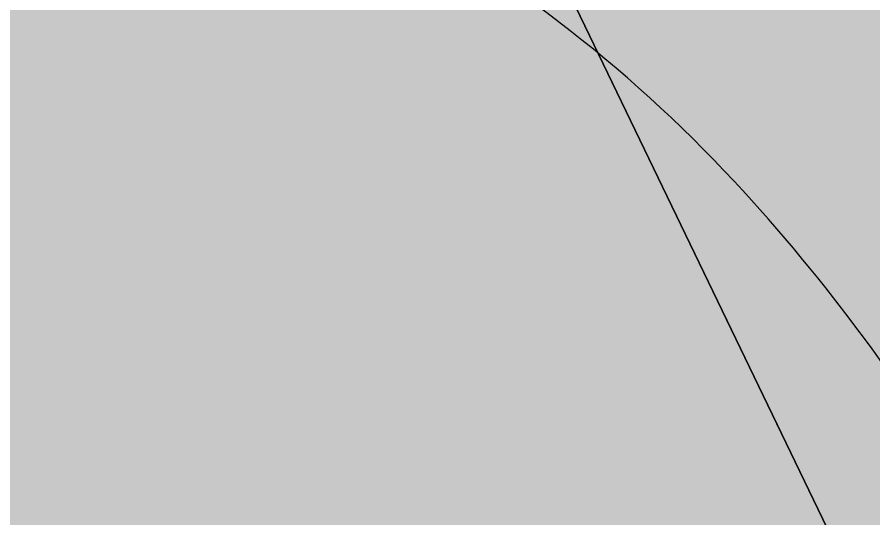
# Model space of a CAD drawing. Header units: metres. Extents: x 15.2 to 39, y -2.1 to 25.8.
# Drawn here: x 25.5329 to 25.657, y 25.1694 to 25.2421 of the extents above; entities that cross this region are included whole.
import ezdxf

# ---------------------------------------------------------------- set-up
doc = ezdxf.new("R2010")
doc.units = ezdxf.units.M
doc.layers.add('1095_ARQ_BASE_dwg', color=7, linetype='Continuous', lineweight=5, true_color=0x767676)
for name, color, linetype, lineweight in [('A-ANNO-DIMS', 7, 'Continuous', 5), ('A-ANNO-DIMS-20', 7, 'Continuous', 5), ('LAYOUT-WC_COZINHA', 7, 'Continuous', 5), ('P-SANR-FIXT', 7, 'Continuous', 5)]:
    doc.layers.add(name, color=color, linetype=linetype, lineweight=lineweight)
doc.styles.add('Century Gothic_1', font='GOTHIC.TTF', dxfattribs={"height": 0.02})
doc.dimstyles.new('Setores_1_mm', dxfattribs={"dimscale": 0.3048, "dimtxt": 0.02088336539435051, "dimasz": 0.2083333333333333, "dimexe": 0.1574803149606299, "dimexo": 0.09842519685039368, "dimgap": 0.1148293963254593, "dimtad": 1, "dimrnd": 0.01, "dimzin": 0, "dimdsep": 46, "dimtxsty": 'Century Gothic_1', "dimblk1": 'OBLIQUE', "dimblk2": 'OBLIQUE', "dimsah": 1, "dimcen": 0.09, "dimazin": 0, "dimtfac": 1, "dimtdec": 4, "dimtix": 1, "dimtmove": 0, "dimatfit": 3, "dimfxl": 1, "dimtvp": 1, "dimtolj": 1, "dimtzin": 0, "dimarcsym": 2})

# ---------------------------------------------------------------- blocks, each defined once
blk = doc.blocks.new('1095_ARQ_BASE_dwg_A$C331B23C5-3610872-TÉRREO')
at = {"layer": 'LAYOUT-WC_COZINHA', "color": 254, "true_color": 0xcecece}
for centre, radius, start, end in [((0.386330752150343, 0.4000000488329079), 0.2626575249916183, 184.1595034050475, 197.1061048015497), ((0.3287923454925021, 0.3822922131973883), 0.2024558997343802, 197.10610497576, 216.6120041183611)]:
    blk.add_arc(centre, radius, start, end, dxfattribs=at)
blk = doc.blocks.new('1095_ARQ_BASE_dwg-3608001-TÉRREO')
at = {"rotation": 205.7481327013863}
blk.add_blockref('1095_ARQ_BASE_dwg_A$C331B23C5-3610872-TÉRREO', (25.61855519253953, 25.56777039033211), dxfattribs=at)
blk = doc.blocks.new('USO_ESG_Cuba lavatório retângular - Uso geral-3263039-TÉRREO')
at = {"layer": 'P-SANR-FIXT', "true_color": 0xf3f3f3, "transparency": 33554560}
h = blk.add_hatch(color=7, dxfattribs=at)
h.paths.add_polyline_path([(0.1963853755968227, -0.370737500576942), (0.1999953707649363, -0.3566406697431758), (0.1998033111328065, -0.08144020519431512), (0.1963853755968238, -0.06868429611703589), (0.1865226853824588, -0.05882160590267189), (0.1724258545486935, -0.05521161073456163), (0.01904999999998376, -0.05521161073456272), (0.01904999999998267, -0.1449999999999638), (0.1869294648992942, -0.144999999999967), (0.1869294648992931, -0.3576249999998894), (-0.1834779014831172, -0.3578007022312344), (-0.1835619370551623, -0.3576249999998884), (-0.1858498807490451, -0.3576249999998884), (-0.1858498807490462, -0.144999999999967), (-0.01905000000001408, -0.144999999999966), (-0.01905000000001408, -0.05521161073456488), (-0.1738239224172076, -0.05540367036669142), (-0.1865798314944868, -0.05882160590267298), (-0.1964425217088508, -0.06868429611703805), (-0.2000525168769622, -0.0827811269508011), (-0.1998604572448335, -0.3579815914996596), (-0.1964425217088508, -0.370737500576942), (-0.1865798314944868, -0.380600190791305), (-0.1724830006607216, -0.3842101859594163), (0.1737667763051806, -0.3840181263272887), (0.1865226853824609, -0.380600190791306), (0.1951212276359891, -0.3720016485377768)])
h.paths.add_polyline_path([(0.1806165109818298, -0.364831326176312), (0.1772969156286284, -0.3665201362274714), (0.1757456890851933, -0.366848886665802), (0.1769688800088871, -0.3663422243958365)])
blk.add_hatch(color=7, dxfattribs=at).paths.add_polyline_path([(0.1869294648992931, -0.3576249999998894), (0.1869294648992942, -0.144999999999967), (0.01904999999998267, -0.1449999999999638), (0.01904999999998267, -0.2049999987482651), (0.02242101283452179, -0.2052262558248653), (0.02403129617334552, -0.2058282561399697), (0.02586068166832109, -0.2074668192648542), (0.02649373669953606, -0.2092500088250737), (0.02627367079697984, -0.2110265415486536), (0.02490511520319165, -0.2125279247567861), (0.02388009809943011, -0.2134334923624432), (0.02367357410573758, -0.2158568159527921), (0.02248571543988635, -0.215856815952791), (0.02218794627855003, -0.223474144737998), (0.02464244904623476, -0.2253575509537149), (0.03037400338973218, -0.2330418012424504), (0.0336622114086266, -0.2409802376375751), (0.03484968565128025, -0.2499999999999648), (0.0336622114086266, -0.2590197623623567), (0.03018071308790824, -0.2674248428256131), (0.02464244904623584, -0.2746424490462158), (0.01742484282563309, -0.2801807130878904), (0.009019762362375604, -0.2836622114086077), (-1.624300693947589e-14, -0.2848496856512635), (-0.009019762362407008, -0.2836622114086077), (-0.01743658794515935, -0.2801717007407257), (-0.02464244904626508, -0.2746424490462158), (-0.03042678786841014, -0.2668307657532445), (-0.03366221140865693, -0.2590197623623567), (-0.03484968565131165, -0.2499999999999659), (-0.03366221140865801, -0.2409802376375741), (-0.03018071308793965, -0.2325751571743188), (-0.02452255995509942, -0.2252655568184981), (-0.02218794627857927, -0.223474144737998), (-0.02271132290726133, -0.2158568159527899), (-0.02388009809946259, -0.2156637347265473), (-0.02388009809946151, -0.2132404111361984), (-0.0256709437859826, -0.2118129783842763), (-0.02645310937575167, -0.2107958181376817), (-0.02650502393950156, -0.2088205461131461), (-0.0252590508419765, -0.2068559104311775), (-0.02368780550246708, -0.2055707384698628), (-0.02086042082182181, -0.2049999987482716), (-0.01905000000001408, -0.2049999987482716), (-0.01905000000001408, -0.144999999999966), (-0.1858498807490462, -0.144999999999967), (-0.1858498807490451, -0.3576249999998884), (-0.1835619370551623, -0.3576249999998884), (-0.1835418990687528, -0.3576249999998884), (0.1858721034752669, -0.3576249999998873)])
at = {"layer": 'P-SANR-FIXT'}
blk.add_line((0.1869294648993059, -0.145), (-0.185849880749034, -0.145), dxfattribs=at)
at = {"layer": 'P-SANR-FIXT', "color": 8, "true_color": 0x797979}
for p, q in [((-0.1399719951104027, -0.145), (-0.05038870656643455, -0.145)), ((-0.05038870656643455, -0.145), (0.1869294648993054, -0.145))]:
    blk.add_line(p, q, dxfattribs=at)
blk = doc.blocks.new('DIMBLOCK3-TÉRREO')
at = {"layer": 'A-ANNO-DIMS-20'}
for p, q in [((25.17177720859882, 24.85268363058019), (25.81719486336614, 25.16397022330128)), ((25.17177720859882, 24.85268363058019), (25.12854301351228, 24.83183166723813)), ((25.37205389705229, 24.43743249677368), (25.17177720859882, 24.85268363058019)), ((25.37205389705228, 24.43743249677368), (25.90295090235999, 24.69348548610141)), ((25.37205389705228, 24.43743249677368), (25.32881970196574, 24.41658053343161))]:
    blk.add_line(p, q, dxfattribs=at)
at = {"layer": 'A-ANNO-DIMS-20', "lineweight": 25}
for p, q in [((25.17177720859882, 24.85268363058019), (25.1293868850549, 24.86748854428618)), ((25.17177720859882, 24.85268363058019), (25.21416753214274, 24.8378787168742)), ((25.37205389705229, 24.43743249677368), (25.32966357350836, 24.45223741047966)), ((25.37205389705229, 24.43743249677368), (25.41444422059621, 24.42262758306769))]:
    blk.add_line(p, q, dxfattribs=at)
at = {"layer": 'A-ANNO-DIMS-20', "color": 0, "insert": (25.30737828424081, 24.71110875795705), "char_height": 0.02, "width": 0.1058090513313759, "attachment_point": 1, "rotation": 295.74813270138395, "line_spacing_factor": 0.9845015114479526, "style": 'Century Gothic_1'}
blk.add_mtext('0,46 m', dxfattribs=at)
blk = doc.blocks.new('_Oblique')
at = {"color": 0, "linetype": 'ByBlock', "lineweight": -2}
blk.add_line((-0.5, -0.5), (0.5, 0.5), dxfattribs=at)
blk = doc.blocks.new('DIMBLOCK9-TÉRREO')
at = {"layer": 'A-ANNO-DIMS-20'}
for p, q in [((24.9762900311638, 25.25800425327158), (25.01952422625035, 25.27885621661364)), ((24.9762900311638, 25.25800425327158), (24.96286826298191, 25.25153090000215)), ((25.17177720859882, 24.85268363058019), (24.9762900311638, 25.25800425327159)), ((25.17177720859882, 24.85268363058019), (25.81719486336614, 25.16397022330128)), ((25.17177720859882, 24.85268363058019), (25.12854301351227, 24.83183166723813))]:
    blk.add_line(p, q, dxfattribs=at)
at = {"layer": 'A-ANNO-DIMS-20', "lineweight": 25}
for p, q in [((24.9762900311638, 25.25800425327159), (24.93389970761988, 25.27280916697757)), ((24.9762900311638, 25.25800425327159), (25.01868035470772, 25.2431993395656)), ((25.17177720859882, 24.85268363058019), (25.1293868850549, 24.86748854428618)), ((25.17177720859882, 24.85268363058019), (25.21416753214274, 24.8378787168742))]:
    blk.add_line(p, q, dxfattribs=at)
at = {"layer": 'A-ANNO-DIMS-20', "color": 0, "insert": (25.10949635129656, 25.121394636206), "char_height": 0.02, "width": 0.1058090513313759, "attachment_point": 1, "rotation": 295.7481327013841, "line_spacing_factor": 0.9845015114479526, "style": 'Century Gothic_1'}
blk.add_mtext('0,45 m', dxfattribs=at)

msp = doc.modelspace()

# ---------------------------------------------------------------- block references
at = {"layer": '1095_ARQ_BASE_dwg', "color": 253, "true_color": 0xaaaaaa}
msp.add_blockref('1095_ARQ_BASE_dwg-3608001-TÉRREO', (0, 0), dxfattribs=at)
at = {"layer": 'P-SANR-FIXT', "rotation": 295.7481327013865}
msp.add_blockref('USO_ESG_Cuba lavatório retângular - Uso geral-3263039-TÉRREO', (25.79232168897141, 25.20748544257516), dxfattribs=at)

# ---------------------------------------------------------------- dimensions: what is measured, and where the dimension line sits
at = {"layer": 'A-ANNO-DIMS'}
for base, p1, p2, override, picture, middle in [((24.9762900311638, 25.25800425327158), (25.84421623529523, 25.17700270039007), (24.93584689105282, 25.23849842291336), {"dimpost": '<>', "dimfxl": 0.9104485649656693}, 'DIMBLOCK9-TÉRREO', (25.11501878945212, 25.07511119448483)), ((25.17177720859882, 24.85268363058019), (25.92997227428909, 24.7065179631902), (25.84421623529523, 25.17700270039007), {"dimpost": '<>', "dimfxl": 0.4782363287768343}, 'DIMBLOCK3-TÉRREO', (25.31290072239636, 24.66482531623588))]:
    dim = msp.add_linear_dim(base=base, p1=p1, p2=p2, angle=295.7481327013838, dimstyle='Setores_1_mm', override=override, dxfattribs=at)
    dim.commit()
    dim.dimension.update_dxf_attribs({"geometry": picture, "text_midpoint": middle})

doc.saveas('drawing.dxf')
